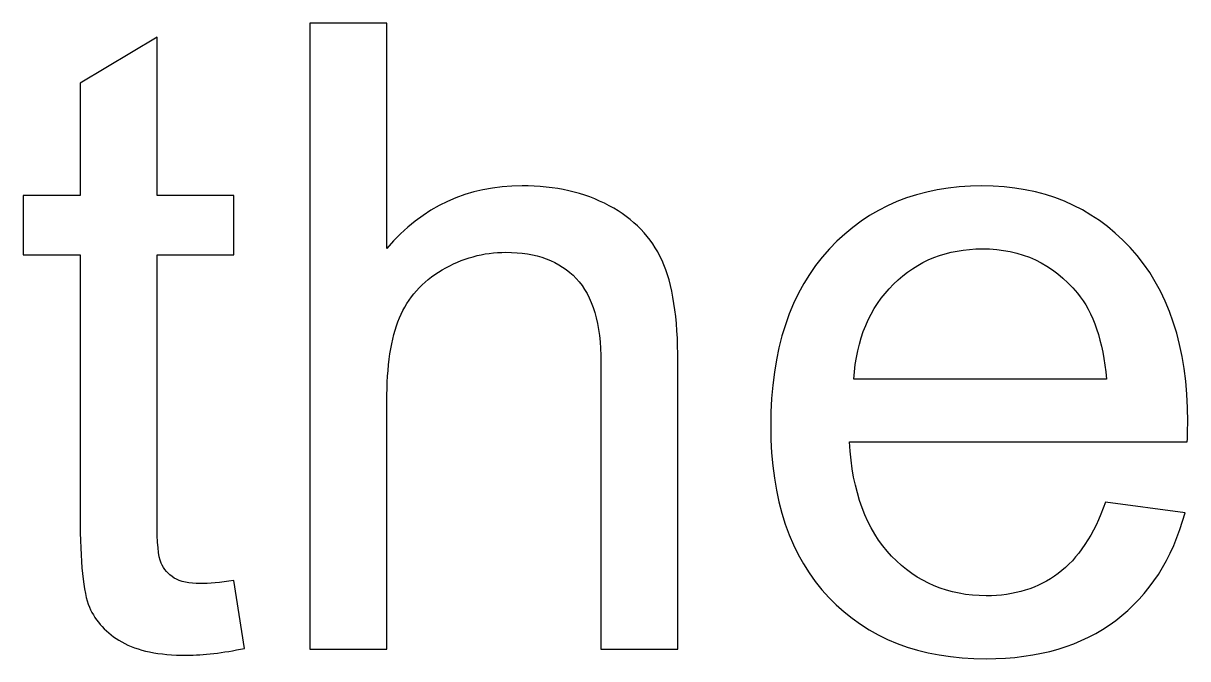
# Model space of a CAD drawing. Header units: centimetres. Extents: x -192 to 192, y -120 to 148.
# Drawn here: x -170.28 to -161.03, y 98.94 to 103.99 of the extents above; entities that cross this region are included whole.
import ezdxf

# ---------------------------------------------------------------- set-up
doc = ezdxf.new("R2010")
doc.units = ezdxf.units.CM
doc.header["$MEASUREMENT"] = 0
doc.layers.add('layer 1', color=7, linetype='Continuous')

msp = doc.modelspace()

# ---------------------------------------------------------------- linework, layer by layer
at = {"layer": 'layer 1', "color": 6}
for points, knots in [([(-167.99885, 99.02128), (-167.99885, 99.02128), (-167.99885, 103.9935), (-167.99885, 103.9935), (-167.99885, 103.9935), (-167.99885, 103.9935), (-167.38774, 103.9935), (-167.38774, 103.9935), (-167.38774, 103.9935), (-167.38774, 103.9935), (-167.38774, 102.20415), (-167.38774, 102.20415), (-167.38774, 102.20415), (-167.10417, 102.53632), (-166.74653, 102.70183), (-166.31366, 102.70183), (-166.31366, 102.70183), (-166.04862, 102.70183), (-165.81829, 102.64975), (-165.62153, 102.54443), (-165.62153, 102.54443), (-165.42593, 102.4391), (-165.28589, 102.29443), (-165.20139, 102.10924), (-165.20139, 102.10924), (-165.1169, 101.92406), (-165.07524, 101.65438), (-165.07524, 101.30253), (-165.07524, 101.30253), (-165.07524, 101.30253), (-165.07524, 99.02128), (-165.07524, 99.02128), (-165.07524, 99.02128), (-165.07524, 99.02128), (-165.68635, 99.02128), (-165.68635, 99.02128), (-165.68635, 99.02128), (-165.68635, 99.02128), (-165.68635, 101.30021), (-165.68635, 101.30021), (-165.68635, 101.30021), (-165.68635, 101.60461), (-165.75232, 101.82683), (-165.88311, 101.96572), (-165.88311, 101.96572), (-166.01505, 102.10461), (-166.20024, 102.17406), (-166.44098, 102.17406), (-166.44098, 102.17406), (-166.62038, 102.17406), (-166.78936, 102.12776), (-166.94792, 102.03401), (-166.94792, 102.03401), (-167.10649, 101.94026), (-167.21875, 101.81294), (-167.28704, 101.65207), (-167.28704, 101.65207), (-167.35417, 101.49234), (-167.38774, 101.27128), (-167.38774, 100.98887), (-167.38774, 100.98887), (-167.38774, 100.98887), (-167.38774, 99.02128), (-167.38774, 99.02128), (-167.38774, 99.02128), (-167.38774, 99.02128), (-167.99885, 99.02128), (-167.99885, 99.02128)], [0, 0, 0, 0, 0.0555556, 0.0555556, 0.0555556, 0.0555556, 0.1111111, 0.1111111, 0.1111111, 0.1111111, 0.1666667, 0.1666667, 0.1666667, 0.1666667, 0.2222222, 0.2222222, 0.2222222, 0.2222222, 0.2777778, 0.2777778, 0.2777778, 0.2777778, 0.3333333, 0.3333333, 0.3333333, 0.3333333, 0.3888889, 0.3888889, 0.3888889, 0.3888889, 0.4444444, 0.4444444, 0.4444444, 0.4444444, 0.5, 0.5, 0.5, 0.5, 0.5555556, 0.5555556, 0.5555556, 0.5555556, 0.6111111, 0.6111111, 0.6111111, 0.6111111, 0.6666667, 0.6666667, 0.6666667, 0.6666667, 0.7222222, 0.7222222, 0.7222222, 0.7222222, 0.7777778, 0.7777778, 0.7777778, 0.7777778, 0.8333333, 0.8333333, 0.8333333, 0.8333333, 0.8888889, 0.8888889, 0.8888889, 0.8888889, 1, 1, 1, 1]), ([(-168.60186, 99.56642), (-168.60186, 99.56642), (-168.51853, 99.02707), (-168.51853, 99.02707), (-168.51853, 99.02707), (-168.68982, 98.99119), (-168.84376, 98.97267), (-168.97802, 98.97267), (-168.97802, 98.97267), (-169.19908, 98.97267), (-169.37038, 99.00739), (-169.49306, 99.07799), (-169.49306, 99.07799), (-169.61459, 99.14859), (-169.70024, 99.24003), (-169.75001, 99.35461), (-169.75001, 99.35461), (-169.79977, 99.4692), (-169.82408, 99.70994), (-169.82408, 100.07683), (-169.82408, 100.07683), (-169.82408, 100.07683), (-169.82408, 102.15322), (-169.82408, 102.15322), (-169.82408, 102.15322), (-169.82408, 102.15322), (-170.27547, 102.15322), (-170.27547, 102.15322), (-170.27547, 102.15322), (-170.27547, 102.15322), (-170.27547, 102.62544), (-170.27547, 102.62544), (-170.27547, 102.62544), (-170.27547, 102.62544), (-169.82408, 102.62544), (-169.82408, 102.62544), (-169.82408, 102.62544), (-169.82408, 102.62544), (-169.82408, 103.51665), (-169.82408, 103.51665), (-169.82408, 103.51665), (-169.82408, 103.51665), (-169.21297, 103.88355), (-169.21297, 103.88355), (-169.21297, 103.88355), (-169.21297, 103.88355), (-169.21297, 102.62544), (-169.21297, 102.62544), (-169.21297, 102.62544), (-169.21297, 102.62544), (-168.60186, 102.62544), (-168.60186, 102.62544), (-168.60186, 102.62544), (-168.60186, 102.62544), (-168.60186, 102.15322), (-168.60186, 102.15322), (-168.60186, 102.15322), (-168.60186, 102.15322), (-169.21297, 102.15322), (-169.21297, 102.15322), (-169.21297, 102.15322), (-169.21297, 102.15322), (-169.21297, 100.04211), (-169.21297, 100.04211), (-169.21297, 100.04211), (-169.21297, 99.86734), (-169.20255, 99.75508), (-169.18056, 99.70531), (-169.18056, 99.70531), (-169.15973, 99.65554), (-169.12501, 99.61619), (-169.0764, 99.58609), (-169.0764, 99.58609), (-169.02778, 99.55716), (-168.95834, 99.54211), (-168.86806, 99.54211), (-168.86806, 99.54211), (-168.80093, 99.54211), (-168.71181, 99.55021), (-168.60186, 99.56642)], [0, 0, 0, 0, 0.047619, 0.047619, 0.047619, 0.047619, 0.0952381, 0.0952381, 0.0952381, 0.0952381, 0.1428571, 0.1428571, 0.1428571, 0.1428571, 0.1904762, 0.1904762, 0.1904762, 0.1904762, 0.2380952, 0.2380952, 0.2380952, 0.2380952, 0.2857143, 0.2857143, 0.2857143, 0.2857143, 0.3333333, 0.3333333, 0.3333333, 0.3333333, 0.3809524, 0.3809524, 0.3809524, 0.3809524, 0.4285714, 0.4285714, 0.4285714, 0.4285714, 0.4761905, 0.4761905, 0.4761905, 0.4761905, 0.5238095, 0.5238095, 0.5238095, 0.5238095, 0.5714286, 0.5714286, 0.5714286, 0.5714286, 0.6190476, 0.6190476, 0.6190476, 0.6190476, 0.6666667, 0.6666667, 0.6666667, 0.6666667, 0.7142857, 0.7142857, 0.7142857, 0.7142857, 0.7619048, 0.7619048, 0.7619048, 0.7619048, 0.8095238, 0.8095238, 0.8095238, 0.8095238, 0.8571429, 0.8571429, 0.8571429, 0.8571429, 0.9047619, 0.9047619, 0.9047619, 0.9047619, 1, 1, 1, 1]), ([(-161.67825, 100.18795), (-161.67825, 100.18795), (-161.0463, 100.10461), (-161.0463, 100.10461), (-161.0463, 100.10461), (-161.14468, 99.73771), (-161.32871, 99.45184), (-161.59723, 99.24929), (-161.59723, 99.24929), (-161.86574, 99.04674), (-162.20834, 98.94489), (-162.62616, 98.94489), (-162.62616, 98.94489), (-163.15162, 98.94489), (-163.56829, 99.10693), (-163.87616, 99.431), (-163.87616, 99.431), (-164.18403, 99.75392), (-164.33797, 100.20878), (-164.33797, 100.79327), (-164.33797, 100.79327), (-164.33797, 101.39744), (-164.18287, 101.86734), (-163.87153, 102.20068), (-163.87153, 102.20068), (-163.56019, 102.53517), (-163.15625, 102.70183), (-162.65973, 102.70183), (-162.65973, 102.70183), (-162.1794, 102.70183), (-161.78704, 102.53864), (-161.48264, 102.21109), (-161.48264, 102.21109), (-161.17825, 101.88355), (-161.02547, 101.4229), (-161.02547, 100.82915), (-161.02547, 100.82915), (-161.02547, 100.79327), (-161.02663, 100.73887), (-161.02894, 100.66711), (-161.02894, 100.66711), (-161.02894, 100.66711), (-163.71297, 100.66711), (-163.71297, 100.66711), (-163.71297, 100.66711), (-163.68982, 100.27244), (-163.57871, 99.9692), (-163.37732, 99.75971), (-163.37732, 99.75971), (-163.17709, 99.55021), (-162.92593, 99.44489), (-162.62616, 99.44489), (-162.62616, 99.44489), (-162.40278, 99.44489), (-162.21181, 99.50392), (-162.0544, 99.62197), (-162.0544, 99.62197), (-161.89584, 99.74003), (-161.77084, 99.92869), (-161.67825, 100.18795)], [0, 0, 0, 0, 0.0625, 0.0625, 0.0625, 0.0625, 0.125, 0.125, 0.125, 0.125, 0.1875, 0.1875, 0.1875, 0.1875, 0.25, 0.25, 0.25, 0.25, 0.3125, 0.3125, 0.3125, 0.3125, 0.375, 0.375, 0.375, 0.375, 0.4375, 0.4375, 0.4375, 0.4375, 0.5, 0.5, 0.5, 0.5, 0.5625, 0.5625, 0.5625, 0.5625, 0.625, 0.625, 0.625, 0.625, 0.6875, 0.6875, 0.6875, 0.6875, 0.75, 0.75, 0.75, 0.75, 0.8125, 0.8125, 0.8125, 0.8125, 0.875, 0.875, 0.875, 0.875, 1, 1, 1, 1]), ([(-163.67824, 101.16711), (-163.67824, 101.16711), (-161.6713, 101.16711), (-161.6713, 101.16711), (-161.6713, 101.16711), (-161.69792, 101.47035), (-161.77547, 101.6972), (-161.90162, 101.84882), (-161.90162, 101.84882), (-162.09491, 102.08378), (-162.34723, 102.20183), (-162.65625, 102.20183), (-162.65625, 102.20183), (-162.93635, 102.20183), (-163.1713, 102.10808), (-163.36227, 101.92058), (-163.36227, 101.92058), (-163.55209, 101.73308), (-163.65741, 101.48193), (-163.67824, 101.16711)], [0, 0, 0, 0, 0.1666667, 0.1666667, 0.1666667, 0.1666667, 0.3333333, 0.3333333, 0.3333333, 0.3333333, 0.5, 0.5, 0.5, 0.5, 0.6666667, 0.6666667, 0.6666667, 0.6666667, 1, 1, 1, 1])]:
    msp.add_open_spline(points, degree=3, knots=knots, dxfattribs=at)

doc.saveas('drawing.dxf')
